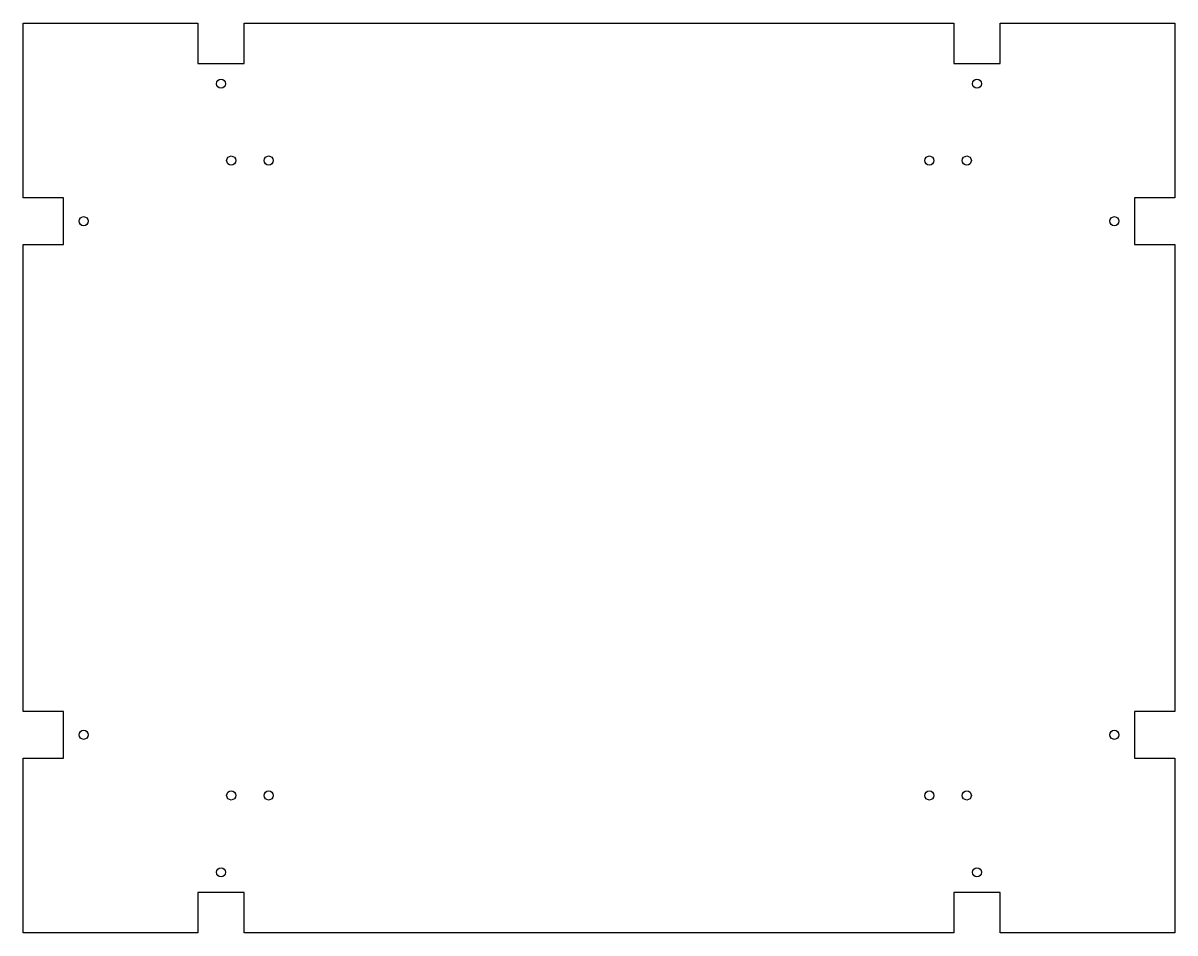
# Model space of a CAD drawing. Header units: millimetres. Extents: x -570 to 0, y -450 to 0.
import ezdxf

# ---------------------------------------------------------------- set-up
doc = ezdxf.new("R2010")
doc.units = ezdxf.units.MM

msp = doc.modelspace()

# ---------------------------------------------------------------- linework, layer by layer
at = {"color": 7, "linetype": 'Continuous', "lineweight": 25}
for p, q in [((-570, 0), (-483.5, 0)), ((-570, -86.5), (-570, 0)), ((-483.5, 0), (-483.5, -20)), ((-460.5, -20), (-460.5, 0)), ((-460.5, 0), (-109.5, 0)), ((-109.5, 0), (-109.5, -20)), ((-86.5, -20), (-86.5, 0)), ((-86.5, 0), (0, 0)), ((0, 0), (0, -86.5)), ((-483.5, -20), (-460.5, -20)), ((-109.5, -20), (-86.5, -20)), ((-550, -86.5), (-570, -86.5)), ((-550, -109.5), (-550, -86.5)), ((0, -86.5), (-20, -86.5)), ((-20, -86.5), (-20, -109.5)), ((-570, -109.5), (-550, -109.5)), ((-570, -340.5), (-570, -109.5)), ((-20, -109.5), (0, -109.5)), ((0, -109.5), (0, -340.5)), ((-550, -340.5), (-570, -340.5)), ((-550, -363.5), (-550, -340.5)), ((0, -340.5), (-20, -340.5)), ((-20, -340.5), (-20, -363.5)), ((-570, -363.5), (-550, -363.5)), ((-570, -450), (-570, -363.5)), ((-20, -363.5), (0, -363.5)), ((0, -363.5), (0, -450)), ((-483.5, -430), (-483.5, -450)), ((-460.5, -430), (-483.5, -430)), ((-460.5, -450), (-460.5, -430)), ((-86.5, -430), (-109.5, -430)), ((-109.5, -430), (-109.5, -450)), ((-86.5, -450), (-86.5, -430)), ((-483.5, -450), (-570, -450)), ((-109.5, -450), (-460.5, -450)), ((0, -450), (-86.5, -450))]:
    msp.add_line(p, q, dxfattribs=at)
for centre in [(-472, -30), (-98, -30), (-467, -68), (-448.5, -68), (-121.5, -68), (-103, -68), (-540, -98), (-30, -98), (-540, -352), (-30, -352), (-467, -382), (-448.5, -382), (-121.5, -382), (-103, -382), (-472, -420), (-98, -420)]:
    msp.add_circle(centre, 2.25, dxfattribs=at)

doc.saveas('drawing.dxf')
